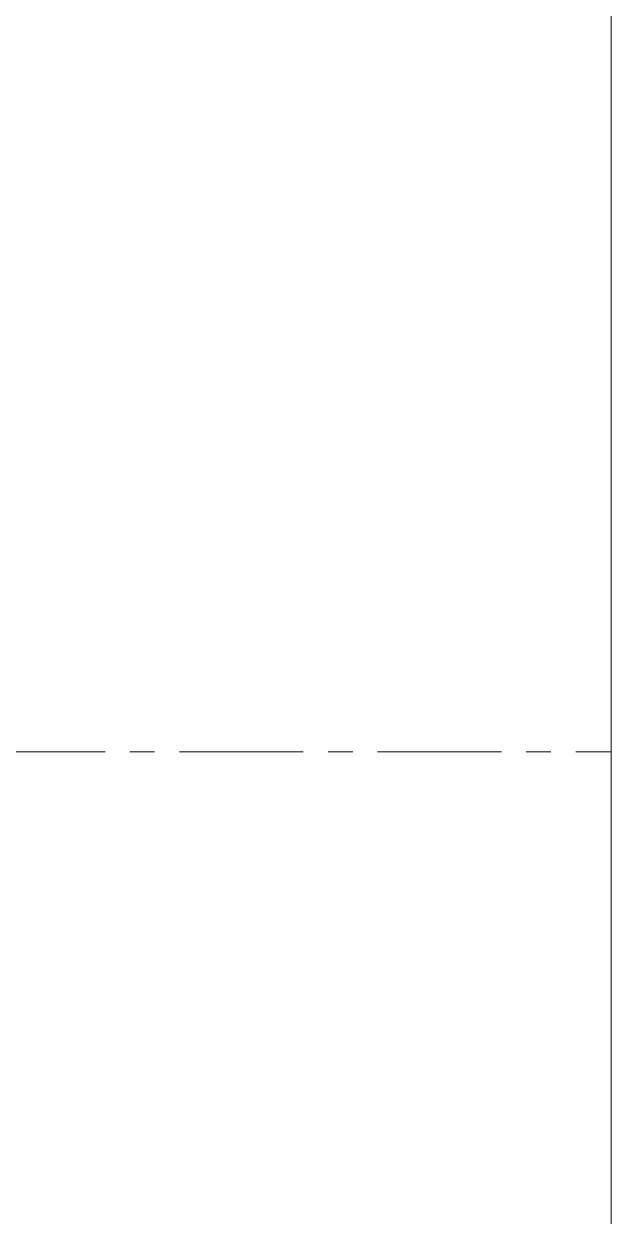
# Model space of a CAD drawing. Header units: millimetres. Extents: x 1832547 to 2001569, y -558009 to -417808.
# Drawn here: x 1936872 to 1939836, y -496865 to -490851 of the extents above; entities that cross this region are included whole.
import ezdxf

# ---------------------------------------------------------------- set-up
doc = ezdxf.new("R2010")
doc.units = ezdxf.units.MM
doc.header["$MEASUREMENT"] = 0
doc.linetypes.add('CENTER', pattern=[2, 1.25, -0.25, 0.25, -0.25])
doc.layers.get('0').update_dxf_attribs({"linetype": 'CONTINUOUS'})
for name, color, linetype, lineweight in [('CA. TUONG', 30, 'CONTINUOUS', 30), ('CA.thay 145', 145, 'CONTINUOUS', 18), ('CA.tim 67', 67, 'CENTER', 9)]:
    doc.layers.add(name, color=color, linetype=linetype, lineweight=lineweight)

# ---------------------------------------------------------------- blocks, each defined once
blk = doc.blocks.new('A$C2d76a15f')
at = {"linetype": 'Continuous', "lineweight": 18, "ltscale": 100}
blk.add_line((24676.75177632621, 545.7098463290749), (24676.75177632621, 19219.63984569728), dxfattribs=at)
blk = doc.blocks.new('ỬT54')
at = {"layer": 'CA.tim 67', "ltscale": 500}
blk.add_line((1911657.268446233, -470281.8305133226), (1939836.286510009, -470281.8305133226), dxfattribs=at)

msp = doc.modelspace()

# ---------------------------------------------------------------- block references
at = {"layer": 'CA. TUONG'}
msp.add_blockref('ỬT54', (0, -24240.63285972533), dxfattribs=at)
at = {"layer": 'CA.thay 145', "xscale": 1.205715468216754, "yscale": 1.205715468216754, "zscale": 1.205715468216754}
msp.add_blockref('A$C2d76a15f', (1910083.145187947, -508765.6612342104), dxfattribs=at)

doc.saveas('drawing.dxf')
